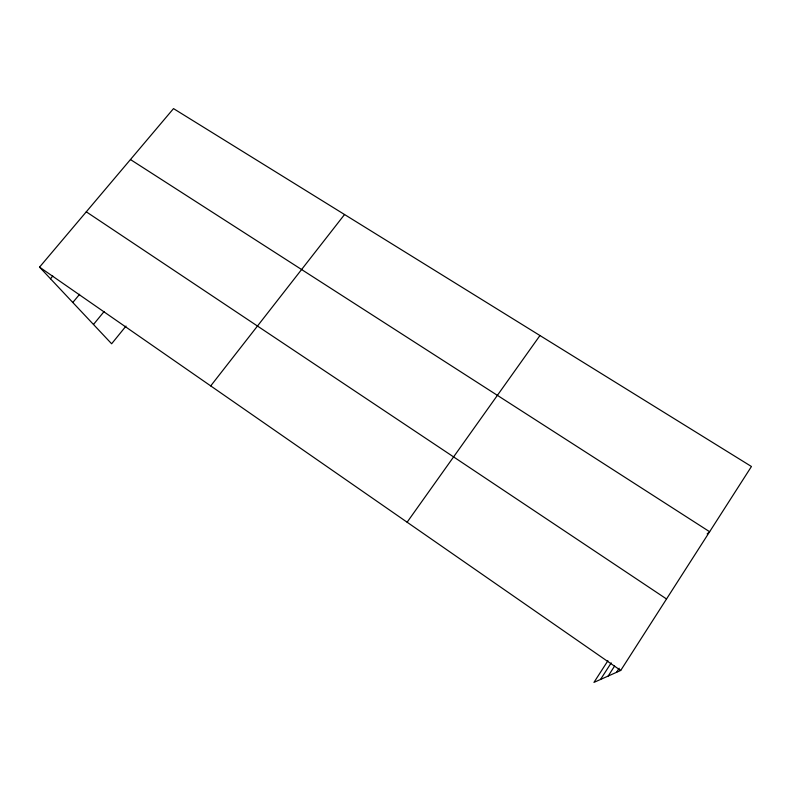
<?xml version="1.0" encoding="UTF-8"?>
<svg xmlns="http://www.w3.org/2000/svg" width="791" height="791" viewBox="0 0 791 791"><rect width="100%" height="100%" fill="white"/><g stroke="black" fill="none" stroke-linecap="round" stroke-linejoin="round"><path stroke-width="1.19" d="M616.545 672.31L619.155 668.237M607.923 660.732L593.952 682.396L620.717 670.452L751.45 466.502L173.506 108.604L39.55 267.121L111.63 343.778L126.006 326.08M600.537 679.449L611.216 662.878M608.17 676.048L614.597 666.052M407.118 522.208L539.956 335.532M210.713 385.909L344.55 214.519M93.476 324.478L104.046 311.605M72.802 302.488L79.624 294.272M50.495 278.768L52.789 276.039M707.164 533.895L709.636 531.74L130.456 159.545M86.278 211.82L666.526 598.975M39.55 267.121L620.717 670.452"/></g></svg>
